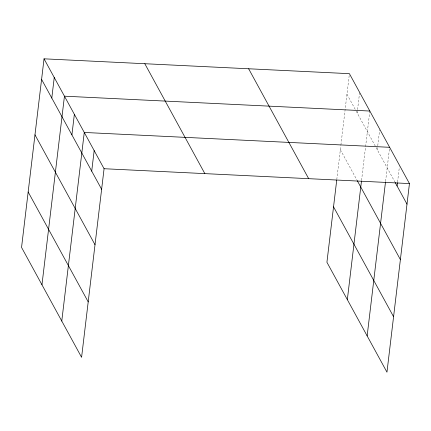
<?xml version="1.0" encoding="UTF-8"?>
<svg xmlns="http://www.w3.org/2000/svg" width="431" height="431" viewBox="0 0 431 431"><rect width="100%" height="100%" fill="white"/><g stroke="black" fill="none" stroke-linecap="round" stroke-linejoin="round"><path stroke-width="0.32" stroke-dasharray="2.15 1.62" d="M336.783 179.592L340.829 145.683M340.905 145.015L349.336 74.337M357.17 112.927L357.482 110.271M357.563 109.609L359.54 93.021M361.561 180.379L369.75 111.704M377.281 149.74L377.675 146.427M377.755 145.759L379.652 129.839M385.594 181.235L389.64 147.31M397.565 182.027L399.386 166.77M346.96 94.244L355.893 110.589M356.211 111.171L394.855 181.914M340.35 149.697L356.933 180.056"/><path stroke-width="0.65" d="M44.037 58.821L21.55 247.426L81.588 357.326L104.076 168.72L44.037 58.821L349.412 73.674L409.45 183.574L386.963 372.179L326.924 262.28L336.708 180.255M51.795 98.069L54.247 77.499M41.963 284.789L64.451 96.183L369.825 111.042M71.907 134.887L74.358 114.317M61.773 321.057L84.266 132.452L389.64 147.31M91.717 171.155L94.168 150.586M347.338 299.647L361.48 181.047M367.147 335.916L385.513 181.904M397.091 186.009L397.49 182.69M104.076 168.72L409.45 183.574M395.173 182.502L406.999 204.143M357.251 180.637L400.383 259.597M333.535 206.826L393.573 316.731M248.639 68.771L308.677 178.671M144.816 63.723L204.849 173.623M41.586 79.385L101.624 189.284M34.976 134.838L95.009 244.738M28.16 191.973L88.199 301.872"/></g></svg>
